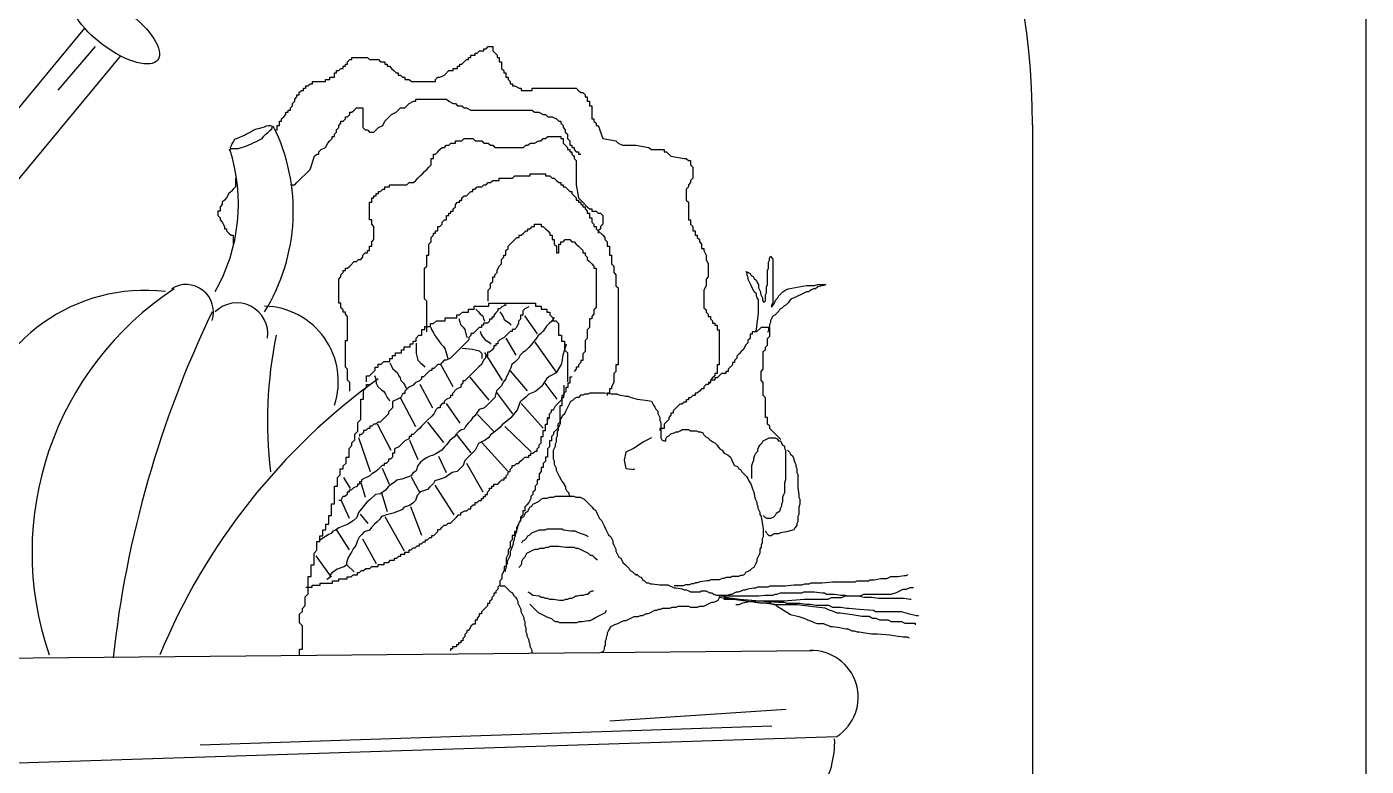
# Model space of a CAD drawing. Header units: millimetres. Extents: x 740 to 5908, y 1492 to 3373.
# Drawn here: x 5892.21 to 5907.8, y 2012.96 to 2021.58 of the extents above; entities that cross this region are included whole.
import ezdxf

# ---------------------------------------------------------------- set-up
doc = ezdxf.new("R2010")
doc.units = ezdxf.units.MM
doc.layers.add('ZMARCO', color=7, linetype='Continuous')

msp = doc.modelspace()

# ---------------------------------------------------------------- linework, layer by layer
for p, q in [((5892.882, 2021.561), (5886.778, 2014.186)), ((5893.3, 2021.237), (5887.179, 2013.843)), ((5892.576, 2020.836), (5893.01, 2021.346)), ((5903.919, 2020.434), (5903.919, 2001.999)), ((5898.004, 2018.207), (5898.153, 2017.999)), ((5897.786, 2017.949), (5897.905, 2017.751)), ((5898.123, 2017.9), (5898.371, 2017.553)), ((5897.022, 2017.652), (5897.171, 2017.385)), ((5897.538, 2017.781), (5897.746, 2017.454)), ((5897.369, 2017.494), (5897.587, 2017.226)), ((5897.835, 2017.573), (5898.034, 2017.335)), ((5896.784, 2017.414), (5896.933, 2017.137)), ((5898.242, 2017.424), (5898.381, 2017.236)), ((5896.556, 2017.256), (5896.734, 2016.919)), ((5897.091, 2017.186), (5897.25, 2016.959)), ((5897.677, 2017.315), (5897.865, 2017.068)), ((5897.964, 2017.186), (5898.222, 2016.899)), ((5897.458, 2017.058), (5897.647, 2016.859)), ((5898.272, 2017.028), (5898.272, 2016.988)), ((5896.288, 2016.949), (5896.447, 2016.642)), ((5896.873, 2016.968), (5897.062, 2016.731)), ((5897.776, 2016.919), (5898.083, 2016.622)), ((5896.07, 2016.79), (5896.209, 2016.394)), ((5896.665, 2016.76), (5896.764, 2016.533)), ((5897.21, 2016.83), (5897.379, 2016.612)), ((5897.508, 2016.731), (5897.805, 2016.404)), ((5897.002, 2016.572), (5897.091, 2016.384)), ((5896.347, 2016.433), (5896.427, 2016.245)), ((5897.329, 2016.493), (5897.518, 2016.156)), ((5895.98, 2016.196), (5895.901, 2016.324)), ((5896.1, 2016.265), (5896.149, 2016.097)), ((5896.685, 2016.334), (5896.784, 2016.146)), ((5896.338, 2016.146), (5896.407, 2015.928)), ((5896.962, 2016.235), (5897.181, 2015.889)), ((5895.871, 2016.057), (5895.961, 2015.849)), ((5896.675, 2015.988), (5896.804, 2015.651)), ((5896.09, 2015.898), (5896.179, 2015.79)), ((5896.377, 2015.869), (5896.605, 2015.472)), ((5895.812, 2015.72), (5895.961, 2015.482)), ((5896.119, 2015.611), (5896.278, 2015.324)), ((5895.574, 2015.413), (5895.752, 2015.165)), ((5895.941, 2015.304), (5896.02, 2015.225)), ((5891.383, 2014.213), (5901.353, 2014.308)), ((5898.999, 2013.488), (5901.052, 2013.626)), ((5894.226, 2013.211), (5900.885, 2013.432)), ((5891.216, 2012.971), (5901.64, 2013.305))]:
    msp.add_line(p, q)
for points in [[(5895.099, 2020.375), (5895.125, 2020.375), (5895.125, 2020.426), (5895.15, 2020.426), (5895.15, 2020.477), (5895.176, 2020.477), (5895.176, 2020.503), (5895.201, 2020.528), (5895.227, 2020.554), (5895.227, 2020.58), (5895.253, 2020.58), (5895.253, 2020.605), (5895.278, 2020.605), (5895.278, 2020.631), (5895.304, 2020.656), (5895.304, 2020.682), (5895.33, 2020.708), (5895.33, 2020.733), (5895.355, 2020.759), (5895.355, 2020.784), (5895.381, 2020.784), (5895.381, 2020.81), (5895.406, 2020.835), (5895.432, 2020.835), (5895.432, 2020.861), (5895.458, 2020.861), (5895.458, 2020.887), (5895.483, 2020.887), (5895.509, 2020.912), (5895.534, 2020.912), (5895.534, 2020.938), (5895.688, 2020.938), (5895.688, 2020.963), (5895.739, 2020.963), (5895.739, 2020.989), (5895.79, 2020.989), (5895.79, 2021.04), (5895.816, 2021.04), (5895.816, 2021.066), (5895.842, 2021.066), (5895.867, 2021.091), (5895.893, 2021.091), (5895.893, 2021.117), (5895.919, 2021.117), (5895.919, 2021.142), (5895.944, 2021.142), (5895.944, 2021.168), (5895.97, 2021.194), (5895.995, 2021.194), (5895.995, 2021.219), (5896.175, 2021.219), (5896.2, 2021.194), (5896.303, 2021.194), (5896.328, 2021.168), (5896.379, 2021.168), (5896.379, 2021.142), (5896.405, 2021.142), (5896.405, 2021.117), (5896.431, 2021.117), (5896.456, 2021.091), (5896.482, 2021.066), (5896.508, 2021.04), (5896.533, 2021.04), (5896.533, 2021.014), (5896.559, 2021.014), (5896.584, 2020.989), (5896.61, 2020.989), (5896.61, 2020.963), (5896.661, 2020.963), (5896.687, 2020.938), (5896.968, 2020.938), (5896.968, 2020.963), (5896.994, 2020.989), (5897.02, 2020.989), (5897.071, 2021.014), (5897.122, 2021.066), (5897.173, 2021.066), (5897.173, 2021.091), (5897.225, 2021.091), (5897.225, 2021.117), (5897.25, 2021.117), (5897.25, 2021.142), (5897.276, 2021.142), (5897.301, 2021.168), (5897.327, 2021.194), (5897.353, 2021.194), (5897.353, 2021.219), (5897.378, 2021.219), (5897.378, 2021.245), (5897.429, 2021.245), (5897.429, 2021.27), (5897.455, 2021.27), (5897.481, 2021.296), (5897.532, 2021.296), (5897.532, 2021.321), (5897.557, 2021.321), (5897.583, 2021.347), (5897.634, 2021.347), (5897.634, 2021.296), (5897.685, 2021.245), (5897.685, 2021.219), (5897.711, 2021.219), (5897.711, 2021.168), (5897.737, 2021.168), (5897.737, 2021.091), (5897.762, 2021.066), (5897.762, 2021.04), (5897.788, 2021.04), (5897.788, 2020.989), (5897.814, 2020.989), (5897.814, 2020.963), (5897.839, 2020.938), (5897.839, 2020.912), (5897.865, 2020.912), (5897.865, 2020.887), (5897.89, 2020.887), (5897.942, 2020.861), (5897.967, 2020.861), (5897.967, 2020.835), (5898.095, 2020.835), (5898.095, 2020.861), (5898.607, 2020.861), (5898.633, 2020.835), (5898.659, 2020.81), (5898.684, 2020.81), (5898.71, 2020.784), (5898.71, 2020.759), (5898.735, 2020.759), (5898.735, 2020.708), (5898.761, 2020.708), (5898.761, 2020.656), (5898.787, 2020.656), (5898.787, 2020.503), (5898.812, 2020.503), (5898.812, 2020.477), (5898.838, 2020.452), (5898.838, 2020.426), (5898.863, 2020.426), (5898.915, 2020.273), (5899.068, 2020.247), (5899.094, 2020.222), (5899.145, 2020.196), (5899.299, 2020.196), (5899.452, 2020.17), (5899.478, 2020.145), (5899.632, 2020.145), (5899.632, 2020.119), (5899.657, 2020.119), (5899.683, 2020.094), (5899.709, 2020.068), (5899.862, 2020.042), (5899.888, 2020.042), (5899.913, 2020.017), (5899.939, 2020.017), (5899.939, 2019.966), (5899.965, 2019.94), (5899.965, 2019.812), (5899.939, 2019.787), (5899.939, 2019.761), (5899.913, 2019.736), (5899.913, 2019.71), (5899.888, 2019.684), (5899.888, 2019.556), (5899.913, 2019.531), (5899.913, 2019.326), (5899.939, 2019.326), (5899.939, 2019.275), (5899.965, 2019.25), (5899.965, 2019.198), (5899.99, 2019.198), (5899.99, 2019.147), (5900.016, 2019.147), (5900.016, 2019.122), (5900.041, 2019.096), (5900.041, 2019.07), (5900.067, 2019.045), (5900.067, 2018.994), (5900.093, 2018.994), (5900.093, 2018.968), (5900.118, 2018.917), (5900.118, 2018.866), (5900.144, 2018.815), (5900.144, 2018.661), (5900.118, 2018.636), (5900.118, 2018.559), (5900.093, 2018.508), (5900.093, 2018.303), (5900.118, 2018.278), (5900.118, 2018.252), (5900.144, 2018.226), (5900.144, 2018.201), (5900.17, 2018.201), (5900.17, 2018.175), (5900.195, 2018.15), (5900.195, 2018.124), (5900.221, 2018.124), (5900.221, 2018.098), (5900.246, 2018.098), (5900.246, 2018.047), (5900.272, 2018.047), (5900.272, 2017.638), (5900.246, 2017.638), (5900.246, 2017.536), (5900.221, 2017.536), (5900.221, 2017.51), (5900.195, 2017.485), (5900.17, 2017.459), (5900.17, 2017.433), (5900.144, 2017.408), (5900.118, 2017.408), (5900.093, 2017.382), (5900.093, 2017.357), (5900.067, 2017.357), (5900.041, 2017.331), (5900.016, 2017.306), (5899.99, 2017.306), (5899.99, 2017.28), (5899.965, 2017.28), (5899.939, 2017.254), (5899.913, 2017.254), (5899.913, 2017.229), (5899.888, 2017.229), (5899.888, 2017.203), (5899.862, 2017.203), (5899.837, 2017.178), (5899.811, 2017.178), (5899.785, 2017.152), (5899.76, 2017.126), (5899.734, 2017.101), (5899.734, 2017.075), (5899.709, 2017.075), (5899.709, 2017.05), (5899.683, 2017.024), (5899.683, 2016.999), (5899.657, 2016.973), (5899.632, 2016.947), (5899.632, 2016.896), (5899.581, 2016.896), (5899.581, 2016.871)], [(5895.278, 2019.736), (5895.33, 2019.736), (5895.355, 2019.761), (5895.509, 2019.915), (5895.56, 2020.068), (5895.586, 2020.094), (5895.611, 2020.094), (5895.611, 2020.119), (5895.637, 2020.145), (5895.688, 2020.17), (5895.714, 2020.222), (5895.739, 2020.247), (5895.765, 2020.273), (5895.765, 2020.298), (5895.79, 2020.298), (5895.79, 2020.324), (5895.816, 2020.349), (5895.816, 2020.375), (5895.842, 2020.401), (5895.842, 2020.426), (5895.867, 2020.452), (5895.867, 2020.477), (5895.893, 2020.477), (5895.919, 2020.503), (5895.919, 2020.528), (5895.944, 2020.528), (5895.97, 2020.554), (5895.97, 2020.58), (5895.995, 2020.58), (5896.021, 2020.605), (5896.047, 2020.631), (5896.123, 2020.631), (5896.123, 2020.401), (5896.149, 2020.375), (5896.175, 2020.375), (5896.2, 2020.349), (5896.251, 2020.349), (5896.277, 2020.375), (5896.303, 2020.401), (5896.354, 2020.426), (5896.379, 2020.477), (5896.405, 2020.503), (5896.456, 2020.554), (5896.508, 2020.58), (5896.533, 2020.605), (5896.559, 2020.631), (5896.61, 2020.631), (5896.661, 2020.682), (5896.712, 2020.708), (5896.738, 2020.708), (5896.738, 2020.733), (5897.097, 2020.733), (5897.122, 2020.708), (5897.173, 2020.682), (5897.199, 2020.682), (5897.225, 2020.656), (5897.276, 2020.656), (5897.301, 2020.631), (5897.327, 2020.631), (5897.378, 2020.605), (5898.095, 2020.605), (5898.121, 2020.58), (5898.172, 2020.58), (5898.223, 2020.554), (5898.249, 2020.554), (5898.274, 2020.528), (5898.326, 2020.528), (5898.377, 2020.503), (5898.403, 2020.477), (5898.428, 2020.477), (5898.428, 2020.452), (5898.454, 2020.426), (5898.454, 2020.401), (5898.479, 2020.375), (5898.479, 2020.349), (5898.505, 2020.324), (5898.505, 2020.273), (5898.531, 2020.247), (5898.531, 2020.196), (5898.556, 2020.196), (5898.556, 2020.17), (5898.582, 2020.17), (5898.582, 2020.145), (5898.607, 2020.119), (5898.633, 2020.119), (5898.633, 2020.094), (5898.659, 2020.094)], [(5894.567, 2020.144), (5894.597, 2020.159), (5894.675, 2020.159), (5894.699, 2020.164), (5894.748, 2020.183), (5894.778, 2020.193), (5894.802, 2020.203), (5894.826, 2020.213), (5894.851, 2020.227), (5894.875, 2020.237), (5894.905, 2020.252), (5894.949, 2020.276), (5894.968, 2020.301), (5894.993, 2020.325), (5895.017, 2020.345), (5895.037, 2020.369), (5895.061, 2020.388), (5895.071, 2020.413), (5895.046, 2020.423), (5895.022, 2020.423), (5894.997, 2020.418), (5894.973, 2020.408), (5894.944, 2020.398), (5894.919, 2020.393), (5894.87, 2020.379), (5894.846, 2020.369), (5894.822, 2020.354), (5894.792, 2020.335), (5894.768, 2020.325), (5894.743, 2020.31), (5894.719, 2020.301), (5894.685, 2020.286), (5894.655, 2020.276), (5894.626, 2020.262), (5894.611, 2020.237), (5894.597, 2020.213), (5894.587, 2020.188), (5894.577, 2020.164), (5894.582, 2020.149)], [(5895.97, 2017.331), (5895.97, 2017.433), (5895.944, 2017.459), (5895.944, 2017.587), (5895.919, 2017.612), (5895.919, 2017.919), (5895.944, 2017.919), (5895.944, 2018.201), (5895.919, 2018.226), (5895.919, 2018.252), (5895.893, 2018.252), (5895.893, 2018.278), (5895.867, 2018.303), (5895.867, 2018.354), (5895.842, 2018.354), (5895.842, 2018.636), (5895.867, 2018.661), (5895.867, 2018.687), (5895.893, 2018.712), (5895.893, 2018.738), (5895.919, 2018.738), (5895.919, 2018.764), (5895.944, 2018.764), (5895.97, 2018.789), (5896.021, 2018.84), (5896.047, 2018.84), (5896.072, 2018.866), (5896.098, 2018.866), (5896.123, 2018.891), (5896.123, 2018.917), (5896.149, 2018.943), (5896.175, 2018.943), (5896.175, 2018.968), (5896.2, 2018.968), (5896.2, 2019.019), (5896.226, 2019.019), (5896.226, 2019.07), (5896.251, 2019.096), (5896.251, 2019.25), (5896.226, 2019.275), (5896.226, 2019.326), (5896.2, 2019.326), (5896.2, 2019.531), (5896.226, 2019.531), (5896.226, 2019.582), (5896.251, 2019.582), (5896.251, 2019.608), (5896.277, 2019.608), (5896.277, 2019.633), (5896.303, 2019.633), (5896.303, 2019.659), (5896.328, 2019.659), (5896.354, 2019.684), (5896.379, 2019.684), (5896.379, 2019.71), (5896.431, 2019.71), (5896.431, 2019.736), (5896.636, 2019.736), (5896.661, 2019.761), (5896.712, 2019.761), (5896.738, 2019.787), (5896.764, 2019.812), (5896.789, 2019.838), (5896.815, 2019.863), (5896.84, 2019.889), (5896.866, 2019.915), (5896.892, 2019.94), (5896.917, 2019.966), (5896.917, 2020.042), (5896.943, 2020.042), (5896.943, 2020.094), (5896.968, 2020.094), (5896.994, 2020.119), (5897.02, 2020.145), (5897.045, 2020.17), (5897.071, 2020.17), (5897.097, 2020.196), (5897.122, 2020.196), (5897.148, 2020.222), (5897.199, 2020.222), (5897.199, 2020.247), (5897.276, 2020.247), (5897.301, 2020.273), (5897.404, 2020.273), (5897.429, 2020.247), (5897.506, 2020.247), (5897.532, 2020.222), (5897.583, 2020.222), (5897.609, 2020.196), (5897.634, 2020.196), (5897.66, 2020.17), (5897.993, 2020.17), (5898.018, 2020.196), (5898.044, 2020.196), (5898.07, 2020.222), (5898.121, 2020.222), (5898.172, 2020.247), (5898.198, 2020.247), (5898.223, 2020.273), (5898.249, 2020.273), (5898.274, 2020.298), (5898.428, 2020.298), (5898.428, 2020.273), (5898.454, 2020.273), (5898.454, 2020.222), (5898.479, 2020.196), (5898.505, 2020.17), (5898.505, 2020.145), (5898.531, 2020.145), (5898.531, 2020.119), (5898.556, 2020.119), (5898.556, 2020.094), (5898.582, 2020.068), (5898.582, 2020.042), (5898.607, 2020.017), (5898.607, 2019.736), (5898.633, 2019.582), (5898.684, 2019.531), (5898.735, 2019.48), (5898.761, 2019.454), (5898.787, 2019.454), (5898.787, 2019.429), (5898.838, 2019.429), (5898.863, 2019.403), (5898.889, 2019.403), (5898.915, 2019.377), (5898.915, 2019.275), (5898.889, 2019.25), (5898.889, 2019.224), (5898.863, 2019.198), (5898.863, 2019.173)], [(5896.866, 2018.022), (5896.866, 2018.38), (5896.84, 2018.405), (5896.84, 2018.764), (5896.866, 2018.789), (5896.866, 2018.917), (5896.892, 2018.917), (5896.892, 2019.045), (5896.917, 2019.07), (5896.917, 2019.122), (5896.943, 2019.147), (5896.943, 2019.173), (5896.968, 2019.173), (5896.968, 2019.198), (5896.994, 2019.198), (5896.994, 2019.25), (5897.02, 2019.25), (5897.045, 2019.275), (5897.045, 2019.301), (5897.071, 2019.326), (5897.097, 2019.326), (5897.097, 2019.377), (5897.122, 2019.377), (5897.122, 2019.403), (5897.148, 2019.403), (5897.148, 2019.429), (5897.173, 2019.429), (5897.173, 2019.454), (5897.199, 2019.48), (5897.199, 2019.505), (5897.225, 2019.531), (5897.25, 2019.531), (5897.25, 2019.556), (5897.276, 2019.556), (5897.276, 2019.582), (5897.301, 2019.608), (5897.327, 2019.608), (5897.378, 2019.659), (5897.404, 2019.659), (5897.404, 2019.684), (5897.429, 2019.684), (5897.455, 2019.71), (5897.506, 2019.71), (5897.532, 2019.736), (5897.557, 2019.736), (5897.583, 2019.761), (5897.609, 2019.761), (5897.634, 2019.787), (5897.711, 2019.787), (5897.711, 2019.812), (5897.865, 2019.812), (5897.89, 2019.838), (5898.07, 2019.838), (5898.07, 2019.863), (5898.249, 2019.863), (5898.249, 2019.838), (5898.3, 2019.838), (5898.326, 2019.812), (5898.351, 2019.812), (5898.377, 2019.787), (5898.403, 2019.761), (5898.428, 2019.761), (5898.428, 2019.736), (5898.454, 2019.736), (5898.454, 2019.71), (5898.479, 2019.71), (5898.505, 2019.684), (5898.531, 2019.659), (5898.556, 2019.659), (5898.556, 2019.633), (5898.582, 2019.608), (5898.607, 2019.582), (5898.607, 2019.556), (5898.633, 2019.556), (5898.633, 2019.531), (5898.659, 2019.531), (5898.659, 2019.505), (5898.684, 2019.505), (5898.684, 2019.48), (5898.71, 2019.48), (5898.71, 2019.454), (5898.735, 2019.429), (5898.735, 2019.403), (5898.761, 2019.403), (5898.761, 2019.352), (5898.787, 2019.352), (5898.787, 2019.301), (5898.812, 2019.275), (5898.812, 2019.25), (5898.838, 2019.25), (5898.838, 2019.224), (5898.863, 2019.198), (5898.915, 2019.147), (5898.94, 2019.122), (5898.94, 2019.096), (5898.966, 2019.07), (5898.966, 2019.019), (5898.992, 2019.019), (5898.992, 2018.917), (5899.017, 2018.917), (5899.017, 2018.815), (5899.043, 2018.789), (5899.043, 2018.712), (5899.068, 2018.687), (5899.068, 2018.559), (5899.094, 2018.533), (5899.094, 2017.638), (5899.068, 2017.638), (5899.068, 2017.561), (5899.043, 2017.536), (5899.043, 2017.433), (5899.017, 2017.382), (5899.017, 2017.357), (5898.992, 2017.357), (5898.992, 2017.306), (5898.966, 2017.306), (5898.966, 2017.28)], [(5894.638, 2019.812), (5894.638, 2019.71), (5894.612, 2019.684), (5894.587, 2019.659), (5894.561, 2019.633), (5894.536, 2019.582), (5894.51, 2019.556), (5894.484, 2019.531), (5894.484, 2019.505), (5894.459, 2019.48), (5894.459, 2019.429), (5894.433, 2019.429), (5894.433, 2019.377), (5894.459, 2019.352), (5894.459, 2019.326), (5894.484, 2019.301), (5894.51, 2019.25), (5894.51, 2019.224), (5894.536, 2019.224), (5894.536, 2019.198), (5894.561, 2019.173), (5894.587, 2019.147), (5894.612, 2019.147), (5894.612, 2019.045)], [(5897.583, 2018.38), (5897.583, 2018.508), (5897.609, 2018.533), (5897.609, 2018.584), (5897.634, 2018.61), (5897.634, 2018.661), (5897.66, 2018.661), (5897.66, 2018.687), (5897.685, 2018.712), (5897.685, 2018.738), (5897.711, 2018.789), (5897.737, 2018.815), (5897.737, 2018.866), (5897.762, 2018.891), (5897.762, 2018.917), (5897.788, 2018.917), (5897.788, 2018.968), (5897.814, 2018.994), (5897.814, 2019.019), (5897.839, 2019.045), (5897.865, 2019.07), (5897.89, 2019.096), (5897.916, 2019.122), (5897.942, 2019.122), (5897.942, 2019.147), (5897.967, 2019.147), (5897.993, 2019.173), (5898.018, 2019.198), (5898.044, 2019.198), (5898.044, 2019.224), (5898.07, 2019.224), (5898.095, 2019.25), (5898.121, 2019.25), (5898.121, 2019.275), (5898.198, 2019.275), (5898.198, 2019.25), (5898.223, 2019.25), (5898.249, 2019.224), (5898.274, 2019.198), (5898.3, 2019.173), (5898.3, 2019.147), (5898.326, 2019.147), (5898.326, 2019.096), (5898.351, 2019.096), (5898.351, 2019.045), (5898.377, 2019.019), (5898.377, 2018.943), (5898.403, 2018.943), (5898.403, 2019.045), (5898.428, 2019.045), (5898.428, 2019.07), (5898.454, 2019.07), (5898.479, 2019.096), (5898.531, 2019.096), (5898.556, 2019.07), (5898.582, 2019.07), (5898.607, 2019.045), (5898.633, 2019.019), (5898.659, 2018.994), (5898.684, 2018.968), (5898.684, 2018.943), (5898.71, 2018.943), (5898.71, 2018.917), (5898.735, 2018.891), (5898.735, 2018.866), (5898.761, 2018.84), (5898.787, 2018.815), (5898.812, 2018.789), (5898.812, 2018.764), (5898.838, 2018.764), (5898.838, 2018.303), (5898.812, 2018.278), (5898.812, 2018.226), (5898.787, 2018.201), (5898.787, 2018.175), (5898.761, 2018.175), (5898.761, 2018.073), (5898.735, 2018.047), (5898.735, 2017.945), (5898.71, 2017.919), (5898.71, 2017.792), (5898.684, 2017.766), (5898.684, 2017.689), (5898.659, 2017.689), (5898.659, 2017.664), (5898.633, 2017.638), (5898.633, 2017.612), (5898.607, 2017.612), (5898.607, 2017.587), (5898.582, 2017.561)], [(5900.692, 2018.024), (5900.704, 2018.048), (5900.715, 2018.12), (5900.727, 2018.239), (5900.727, 2018.393), (5900.715, 2018.417), (5900.704, 2018.441), (5900.704, 2018.465), (5900.68, 2018.488), (5900.668, 2018.512), (5900.644, 2018.56), (5900.632, 2018.584), (5900.62, 2018.607), (5900.608, 2018.631), (5900.608, 2018.655), (5900.596, 2018.679), (5900.596, 2018.703), (5900.584, 2018.726), (5900.608, 2018.714), (5900.632, 2018.703), (5900.644, 2018.679), (5900.668, 2018.667), (5900.68, 2018.643), (5900.704, 2018.619), (5900.715, 2018.595), (5900.727, 2018.572), (5900.727, 2018.536), (5900.751, 2018.488), (5900.751, 2018.465), (5900.763, 2018.441), (5900.775, 2018.417), (5900.775, 2018.393), (5900.787, 2018.369), (5900.811, 2018.381), (5900.811, 2018.453), (5900.823, 2018.476), (5900.823, 2018.548), (5900.835, 2018.572), (5900.835, 2018.738), (5900.847, 2018.762), (5900.847, 2018.833), (5900.858, 2018.857), (5900.858, 2018.881), (5900.87, 2018.905), (5900.894, 2018.869), (5900.894, 2018.358), (5900.882, 2018.334), (5900.882, 2018.31), (5900.906, 2018.346), (5900.918, 2018.369), (5900.93, 2018.393), (5900.954, 2018.417), (5900.966, 2018.441), (5900.989, 2018.465), (5901.013, 2018.488), (5901.049, 2018.512), (5901.073, 2018.524), (5901.287, 2018.56), (5901.382, 2018.56), (5901.418, 2018.572), (5901.514, 2018.572), (5901.49, 2018.56), (5901.418, 2018.548), (5901.394, 2018.524), (5901.371, 2018.524), (5901.347, 2018.512), (5901.311, 2018.488), (5901.287, 2018.488), (5901.24, 2018.465), (5901.216, 2018.453), (5901.192, 2018.441), (5901.168, 2018.429), (5901.144, 2018.417), (5901.109, 2018.405), (5901.085, 2018.381), (5901.073, 2018.358), (5901.049, 2018.334), (5901.025, 2018.322), (5901.001, 2018.298), (5900.978, 2018.286), (5900.966, 2018.262), (5900.918, 2018.215), (5900.894, 2018.203), (5900.882, 2018.179), (5900.87, 2018.155), (5900.87, 2018.131), (5900.858, 2018.108), (5900.858, 2018.084), (5900.847, 2018.06), (5900.847, 2018.036), (5900.835, 2018.013)], [(5898.055, 2018.314), (5898.007, 2018.29), (5897.983, 2018.266), (5897.983, 2018.218), (5897.959, 2018.218), (5897.959, 2018.17), (5897.935, 2018.146), (5897.935, 2018.122), (5897.91, 2018.074), (5897.886, 2018.05), (5897.862, 2018.05), (5897.862, 2018.026), (5897.838, 2018.026), (5897.814, 2018.002), (5897.766, 2017.954), (5897.718, 2017.93), (5897.694, 2017.906), (5897.694, 2017.882), (5897.67, 2017.882), (5897.67, 2017.858), (5897.646, 2017.858), (5897.646, 2017.834), (5897.622, 2017.81), (5897.598, 2017.786), (5897.574, 2017.786), (5897.574, 2017.738), (5897.55, 2017.738), (5897.55, 2017.714), (5897.526, 2017.69), (5897.502, 2017.642), (5897.478, 2017.618), (5897.429, 2017.57), (5897.381, 2017.522), (5897.357, 2017.498), (5897.333, 2017.474), (5897.309, 2017.45), (5897.285, 2017.45), (5897.285, 2017.426), (5897.261, 2017.402), (5897.261, 2017.377), (5897.213, 2017.353), (5897.165, 2017.305), (5897.165, 2017.281), (5897.141, 2017.281), (5897.141, 2017.257), (5897.093, 2017.233), (5897.069, 2017.209), (5897.069, 2017.185), (5897.045, 2017.185), (5897.021, 2017.161), (5897.021, 2017.137), (5896.997, 2017.137), (5896.973, 2017.113), (5896.948, 2017.065), (5896.924, 2017.041), (5896.876, 2016.993), (5896.852, 2016.969), (5896.804, 2016.921), (5896.78, 2016.897), (5896.756, 2016.873), (5896.708, 2016.825), (5896.684, 2016.825), (5896.684, 2016.801), (5896.66, 2016.801), (5896.66, 2016.777), (5896.612, 2016.753), (5896.588, 2016.729), (5896.54, 2016.681), (5896.492, 2016.657), (5896.492, 2016.609), (5896.468, 2016.609), (5896.468, 2016.561), (5896.443, 2016.537), (5896.419, 2016.537), (5896.419, 2016.513), (5896.395, 2016.489), (5896.371, 2016.489), (5896.371, 2016.465), (5896.347, 2016.465), (5896.323, 2016.441), (5896.299, 2016.417), (5896.275, 2016.393), (5896.227, 2016.369), (5896.203, 2016.345), (5896.107, 2016.297), (5896.107, 2016.273), (5896.083, 2016.273), (5896.083, 2016.248), (5896.059, 2016.248), (5896.059, 2016.224), (5896.011, 2016.2), (5895.987, 2016.176), (5895.962, 2016.176), (5895.962, 2016.152), (5895.938, 2016.152), (5895.938, 2016.128), (5895.914, 2016.104), (5895.89, 2016.104), (5895.866, 2016.056), (5895.842, 2016.056)], [(5897.766, 2018.338), (5897.79, 2018.338), (5897.742, 2018.314), (5897.718, 2018.29), (5897.694, 2018.29), (5897.694, 2018.266), (5897.67, 2018.242), (5897.646, 2018.218), (5897.646, 2018.194), (5897.622, 2018.194), (5897.622, 2018.17), (5897.598, 2018.17), (5897.598, 2018.146), (5897.574, 2018.122), (5897.526, 2018.122), (5897.526, 2018.098), (5897.502, 2018.098), (5897.502, 2018.074), (5897.478, 2018.074), (5897.454, 2018.05), (5897.429, 2018.026), (5897.405, 2018.002), (5897.381, 2018.002), (5897.381, 2017.978), (5897.357, 2017.954), (5897.357, 2017.93), (5897.333, 2017.906), (5897.309, 2017.882), (5897.285, 2017.858), (5897.237, 2017.81), (5897.213, 2017.786), (5897.165, 2017.738), (5897.141, 2017.714), (5897.093, 2017.69), (5897.069, 2017.69), (5897.045, 2017.666), (5897.021, 2017.642), (5896.997, 2017.642), (5896.973, 2017.618), (5896.948, 2017.594), (5896.924, 2017.594), (5896.924, 2017.57), (5896.9, 2017.57), (5896.876, 2017.546), (5896.852, 2017.522), (5896.828, 2017.498), (5896.804, 2017.498), (5896.804, 2017.474), (5896.78, 2017.45), (5896.732, 2017.426), (5896.708, 2017.402), (5896.66, 2017.377), (5896.636, 2017.353), (5896.612, 2017.329), (5896.612, 2017.305), (5896.588, 2017.305), (5896.564, 2017.257), (5896.516, 2017.233), (5896.468, 2017.209), (5896.468, 2017.137), (5896.443, 2017.113), (5896.419, 2017.089), (5896.419, 2017.065), (5896.395, 2017.041), (5896.371, 2017.017), (5896.323, 2016.969), (5896.299, 2016.969), (5896.275, 2016.945), (5896.251, 2016.945), (5896.227, 2016.921), (5896.203, 2016.921), (5896.203, 2016.897), (5896.179, 2016.897), (5896.155, 2016.873), (5896.131, 2016.873), (5896.131, 2016.849), (5896.107, 2016.825), (5896.083, 2016.825), (5896.083, 2016.801)], [(5896.164, 2017.441), (5896.164, 2017.508), (5896.198, 2017.508), (5896.232, 2017.542), (5896.266, 2017.576), (5896.266, 2017.61), (5896.3, 2017.61), (5896.3, 2017.644), (5896.334, 2017.644), (5896.368, 2017.678), (5896.436, 2017.678), (5896.436, 2017.712), (5896.469, 2017.712), (5896.469, 2017.745), (5896.503, 2017.745), (5896.503, 2017.779), (5896.571, 2017.779), (5896.571, 2017.813), (5896.605, 2017.813), (5896.605, 2017.847), (5896.673, 2017.847), (5896.673, 2017.881), (5896.707, 2017.881), (5896.707, 2017.915), (5896.741, 2017.915), (5896.741, 2017.949), (5896.775, 2017.982), (5896.809, 2017.982), (5896.809, 2018.05), (5896.842, 2018.05), (5896.842, 2018.084), (5896.91, 2018.084), (5896.91, 2018.118), (5896.944, 2018.118), (5896.978, 2018.152), (5897.08, 2018.152), (5897.08, 2018.186), (5897.215, 2018.186), (5897.215, 2018.22), (5897.249, 2018.22), (5897.283, 2018.253), (5897.351, 2018.253), (5897.351, 2018.287), (5897.419, 2018.287), (5897.419, 2018.321), (5897.588, 2018.321), (5897.588, 2018.355), (5898.131, 2018.355), (5898.131, 2018.321), (5898.199, 2018.321), (5898.199, 2018.287), (5898.266, 2018.287), (5898.266, 2018.253), (5898.3, 2018.253), (5898.3, 2018.22), (5898.334, 2018.186), (5898.334, 2018.152), (5898.368, 2018.152), (5898.402, 2018.118), (5898.402, 2017.982), (5898.436, 2017.982), (5898.436, 2017.915), (5898.47, 2017.915), (5898.47, 2017.813), (5898.504, 2017.779), (5898.504, 2017.441)], [(5897.438, 2018.286), (5897.468, 2018.256), (5897.488, 2018.227), (5897.518, 2018.207), (5897.528, 2018.177), (5897.538, 2018.147)], [(5898.351, 2018.187), (5898.321, 2018.147), (5898.291, 2018.118), (5898.262, 2018.088), (5898.222, 2018.028), (5898.192, 2017.999), (5898.163, 2017.979), (5898.143, 2017.949), (5898.113, 2017.91), (5898.083, 2017.87), (5898.053, 2017.84), (5898.014, 2017.801), (5897.984, 2017.781), (5897.954, 2017.751), (5897.934, 2017.711), (5897.895, 2017.672), (5897.855, 2017.642), (5897.845, 2017.602), (5897.825, 2017.563), (5897.815, 2017.533), (5897.796, 2017.503), (5897.786, 2017.474), (5897.756, 2017.434), (5897.736, 2017.394), (5897.677, 2017.335), (5897.657, 2017.256), (5897.597, 2017.196), (5897.538, 2017.137), (5897.478, 2017.117), (5897.448, 2017.077), (5897.429, 2017.048), (5897.399, 2017.018), (5897.379, 2016.988), (5897.349, 2016.959), (5897.319, 2016.919), (5897.3, 2016.889), (5897.27, 2016.879), (5897.24, 2016.859), (5897.21, 2016.83), (5897.191, 2016.8), (5897.161, 2016.78), (5897.131, 2016.75), (5897.101, 2016.711), (5897.072, 2016.681), (5897.042, 2016.642), (5896.972, 2016.602), (5896.933, 2016.582), (5896.903, 2016.572), (5896.863, 2016.552), (5896.833, 2016.533), (5896.794, 2016.503), (5896.764, 2016.463), (5896.744, 2016.404), (5896.705, 2016.374), (5896.685, 2016.344), (5896.655, 2016.334), (5896.576, 2016.305), (5896.516, 2016.295), (5896.486, 2016.265), (5896.457, 2016.245), (5896.417, 2016.216), (5896.387, 2016.176), (5896.357, 2016.156), (5896.328, 2016.136), (5896.268, 2016.126), (5896.209, 2016.067), (5896.169, 2016.037), (5896.139, 2015.998), (5896.07, 2015.918), (5896.05, 2015.859), (5896.01, 2015.819), (5895.98, 2015.799), (5895.951, 2015.78), (5895.921, 2015.77), (5895.842, 2015.74), (5895.802, 2015.71), (5895.772, 2015.7), (5895.752, 2015.671), (5895.723, 2015.661), (5895.693, 2015.641), (5895.663, 2015.621), (5895.633, 2015.601), (5895.614, 2015.581)], [(5897.24, 2018.177), (5897.25, 2018.137), (5897.26, 2018.108), (5897.29, 2018.078), (5897.31, 2018.048), (5897.329, 2017.969), (5897.339, 2017.959)], [(5897.716, 2018.256), (5897.736, 2018.227), (5897.756, 2018.197), (5897.766, 2018.167), (5897.796, 2018.147), (5897.825, 2018.128), (5897.845, 2018.098)], [(5896.913, 2018.078), (5896.923, 2018.048), (5896.943, 2018.009), (5896.962, 2017.979), (5896.982, 2017.949), (5897.012, 2017.91), (5897.032, 2017.88), (5897.062, 2017.85), (5897.081, 2017.82), (5897.111, 2017.711), (5897.121, 2017.702)], [(5897.488, 2018.028), (5897.498, 2017.989), (5897.518, 2017.959), (5897.548, 2017.929), (5897.577, 2017.91), (5897.607, 2017.89), (5897.607, 2017.88)], [(5900.989, 2016.768), (5900.963, 2016.794), (5900.912, 2016.845), (5900.861, 2016.896), (5900.861, 2016.922), (5900.835, 2016.947), (5900.835, 2017.024), (5900.81, 2017.024), (5900.81, 2017.254), (5900.784, 2017.28), (5900.784, 2017.433), (5900.759, 2017.459), (5900.759, 2017.561), (5900.784, 2017.587), (5900.784, 2017.792), (5900.81, 2017.817), (5900.81, 2017.843), (5900.835, 2017.868), (5900.835, 2017.945), (5900.861, 2017.971), (5900.861, 2018.073), (5900.759, 2018.073), (5900.707, 2018.022), (5900.656, 2018.022), (5900.656, 2017.996), (5900.63, 2017.996), (5900.63, 2017.945), (5900.605, 2017.919), (5900.605, 2017.894), (5900.579, 2017.868), (5900.554, 2017.817), (5900.528, 2017.792), (5900.502, 2017.766), (5900.477, 2017.74), (5900.477, 2017.715), (5900.451, 2017.689), (5900.451, 2017.664), (5900.426, 2017.664), (5900.426, 2017.638), (5900.4, 2017.612), (5900.374, 2017.587), (5900.374, 2017.561), (5900.349, 2017.561), (5900.349, 2017.536), (5900.298, 2017.536), (5900.272, 2017.51), (5900.246, 2017.485), (5900.221, 2017.485), (5900.221, 2017.459), (5900.17, 2017.459), (5900.17, 2017.433), (5900.144, 2017.433)], [(5898.49, 2017.88), (5898.47, 2017.811), (5898.45, 2017.751), (5898.44, 2017.672), (5898.43, 2017.642), (5898.41, 2017.612), (5898.371, 2017.543), (5898.291, 2017.503), (5898.262, 2017.474), (5898.242, 2017.444), (5898.202, 2017.385), (5898.163, 2017.355), (5898.133, 2017.325), (5898.053, 2017.295), (5898.024, 2017.266), (5897.994, 2017.236), (5897.954, 2017.206), (5897.944, 2017.176), (5897.924, 2017.117), (5897.845, 2017.018), (5897.746, 2016.939), (5897.716, 2016.909), (5897.686, 2016.879), (5897.647, 2016.85), (5897.607, 2016.82), (5897.587, 2016.79), (5897.548, 2016.76), (5897.468, 2016.721), (5897.429, 2016.642), (5897.369, 2016.582), (5897.31, 2016.523), (5897.29, 2016.463), (5897.26, 2016.433), (5897.22, 2016.394), (5897.161, 2016.384), (5897.081, 2016.324), (5897.022, 2016.305), (5896.962, 2016.285), (5896.943, 2016.255), (5896.903, 2016.216), (5896.873, 2016.186), (5896.794, 2016.156), (5896.754, 2016.116), (5896.734, 2016.057), (5896.705, 2016.027), (5896.665, 2015.998), (5896.605, 2015.978), (5896.576, 2015.948), (5896.476, 2015.908), (5896.397, 2015.889), (5896.338, 2015.869), (5896.318, 2015.839), (5896.288, 2015.809), (5896.258, 2015.78), (5896.219, 2015.74), (5896.199, 2015.71), (5896.139, 2015.69), (5896.109, 2015.661), (5896.08, 2015.631), (5896.06, 2015.591), (5896.04, 2015.532), (5896.01, 2015.492), (5895.99, 2015.453), (5895.971, 2015.423), (5895.951, 2015.393), (5895.931, 2015.334), (5895.931, 2015.304), (5895.901, 2015.284), (5895.822, 2015.255), (5895.792, 2015.235), (5895.762, 2015.215), (5895.742, 2015.185), (5895.733, 2015.155), (5895.703, 2015.136)], [(5896.744, 2017.89), (5896.744, 2017.771), (5896.764, 2017.692), (5896.794, 2017.662), (5896.824, 2017.632), (5896.843, 2017.612)], [(5897.28, 2017.83), (5897.399, 2017.82), (5897.478, 2017.801), (5897.508, 2017.771), (5897.508, 2017.711)], [(5896.437, 2017.662), (5896.457, 2017.622), (5896.466, 2017.593), (5896.496, 2017.573), (5896.526, 2017.543), (5896.536, 2017.513), (5896.556, 2017.484), (5896.566, 2017.454), (5896.595, 2017.424), (5896.615, 2017.394), (5896.625, 2017.365)], [(5895.457, 2015.047), (5895.53, 2015.047), (5895.53, 2015.071), (5895.626, 2015.071), (5895.626, 2015.095), (5895.77, 2015.095), (5895.77, 2015.119), (5895.842, 2015.119), (5895.842, 2015.143), (5895.938, 2015.143), (5895.938, 2015.168), (5895.987, 2015.168), (5896.011, 2015.192), (5896.059, 2015.192), (5896.059, 2015.216), (5896.083, 2015.216), (5896.107, 2015.24), (5896.131, 2015.24), (5896.155, 2015.264), (5896.203, 2015.264), (5896.227, 2015.288), (5896.299, 2015.288), (5896.299, 2015.312), (5896.371, 2015.312), (5896.371, 2015.336), (5896.419, 2015.336), (5896.443, 2015.36), (5896.492, 2015.36), (5896.492, 2015.384), (5896.516, 2015.384), (5896.54, 2015.408), (5896.564, 2015.408), (5896.564, 2015.432), (5896.612, 2015.432), (5896.612, 2015.456), (5896.66, 2015.456), (5896.66, 2015.48), (5896.684, 2015.48), (5896.708, 2015.504), (5896.732, 2015.504), (5896.756, 2015.528), (5896.78, 2015.528), (5896.78, 2015.552), (5896.804, 2015.552), (5896.828, 2015.576), (5896.852, 2015.576), (5896.852, 2015.6), (5896.876, 2015.6), (5896.9, 2015.624), (5896.924, 2015.624), (5896.924, 2015.648), (5896.948, 2015.648), (5896.973, 2015.672), (5896.997, 2015.696), (5896.997, 2015.72), (5897.021, 2015.72), (5897.045, 2015.744), (5897.069, 2015.768), (5897.093, 2015.768), (5897.117, 2015.792), (5897.141, 2015.792), (5897.165, 2015.816), (5897.213, 2015.864), (5897.237, 2015.888), (5897.261, 2015.888), (5897.261, 2015.912), (5897.309, 2015.936), (5897.333, 2015.936), (5897.357, 2015.96), (5897.381, 2015.96), (5897.381, 2015.984), (5897.405, 2016.008), (5897.429, 2016.008), (5897.429, 2016.032), (5897.454, 2016.032), (5897.478, 2016.056), (5897.502, 2016.056), (5897.502, 2016.08), (5897.526, 2016.08), (5897.526, 2016.104), (5897.55, 2016.104), (5897.55, 2016.128), (5897.574, 2016.128), (5897.574, 2016.152), (5897.598, 2016.176), (5897.598, 2016.2), (5897.622, 2016.2), (5897.622, 2016.224), (5897.646, 2016.224), (5897.646, 2016.248), (5897.694, 2016.248), (5897.718, 2016.273), (5897.742, 2016.297), (5897.766, 2016.297), (5897.766, 2016.321), (5897.79, 2016.321), (5897.79, 2016.345), (5897.814, 2016.369), (5897.814, 2016.393), (5897.838, 2016.393), (5897.838, 2016.417), (5897.862, 2016.441), (5897.862, 2016.465), (5897.886, 2016.465), (5897.91, 2016.489), (5897.935, 2016.489), (5897.959, 2016.513), (5897.983, 2016.537), (5898.007, 2016.561), (5898.055, 2016.561), (5898.055, 2016.585), (5898.079, 2016.585), (5898.079, 2016.609), (5898.103, 2016.609), (5898.127, 2016.633), (5898.151, 2016.633), (5898.151, 2016.657), (5898.175, 2016.681), (5898.175, 2016.705), (5898.199, 2016.729), (5898.199, 2016.801), (5898.223, 2016.801), (5898.223, 2016.873), (5898.247, 2016.873), (5898.247, 2016.945), (5898.271, 2016.945), (5898.271, 2017.017), (5898.295, 2017.017), (5898.295, 2017.065), (5898.319, 2017.089), (5898.319, 2017.113), (5898.343, 2017.113), (5898.367, 2017.161), (5898.416, 2017.209), (5898.44, 2017.233), (5898.44, 2017.257), (5898.464, 2017.257), (5898.464, 2017.305), (5898.488, 2017.329), (5898.488, 2017.377), (5898.512, 2017.377), (5898.512, 2017.426), (5898.536, 2017.426), (5898.536, 2017.498), (5898.56, 2017.498)], [(5896.258, 2017.513), (5896.268, 2017.484), (5896.278, 2017.424), (5896.298, 2017.385), (5896.338, 2017.345), (5896.367, 2017.325), (5896.387, 2017.295), (5896.407, 2017.256), (5896.427, 2017.226), (5896.437, 2017.216)], [(5895.385, 2014.257), (5895.385, 2014.325), (5895.418, 2014.325), (5895.418, 2014.596), (5895.385, 2014.63), (5895.385, 2014.732), (5895.418, 2014.765), (5895.418, 2014.799), (5895.452, 2014.833), (5895.452, 2014.935), (5895.486, 2014.969), (5895.486, 2015.172), (5895.52, 2015.172), (5895.52, 2015.307), (5895.554, 2015.307), (5895.554, 2015.443), (5895.588, 2015.477), (5895.588, 2015.578), (5895.622, 2015.578), (5895.622, 2015.646), (5895.656, 2015.646), (5895.656, 2015.714), (5895.69, 2015.714), (5895.69, 2015.781), (5895.724, 2015.781), (5895.724, 2015.883), (5895.758, 2015.883), (5895.758, 2016.018), (5895.791, 2016.018), (5895.791, 2016.222), (5895.825, 2016.222), (5895.825, 2016.323), (5895.859, 2016.357), (5895.859, 2016.425), (5895.893, 2016.425), (5895.893, 2016.459), (5895.927, 2016.492), (5895.927, 2016.56), (5895.961, 2016.56), (5895.961, 2016.662), (5895.995, 2016.696), (5895.995, 2016.73), (5896.029, 2016.763), (5896.029, 2016.831), (5896.063, 2016.865), (5896.063, 2016.967), (5896.097, 2017), (5896.097, 2017.237), (5896.13, 2017.237), (5896.13, 2017.339), (5896.164, 2017.373), (5896.164, 2017.407), (5896.198, 2017.407)], [(5898.464, 2017.402), (5898.464, 2017.281), (5898.44, 2017.281), (5898.44, 2017.161), (5898.416, 2017.161), (5898.416, 2016.969), (5898.391, 2016.945), (5898.391, 2016.897), (5898.343, 2016.849), (5898.343, 2016.825), (5898.319, 2016.801), (5898.319, 2016.753), (5898.295, 2016.753), (5898.295, 2016.681), (5898.271, 2016.657), (5898.271, 2016.561), (5898.247, 2016.561), (5898.247, 2016.513), (5898.223, 2016.489), (5898.223, 2016.441), (5898.199, 2016.441), (5898.199, 2016.393), (5898.175, 2016.369), (5898.175, 2016.297), (5898.151, 2016.297), (5898.151, 2016.248), (5898.127, 2016.224), (5898.127, 2016.176), (5898.103, 2016.152), (5898.103, 2016.128), (5898.079, 2016.104), (5898.079, 2016.08), (5898.055, 2016.032), (5898.031, 2016.008), (5898.007, 2015.984), (5898.007, 2015.936), (5897.983, 2015.936), (5897.983, 2015.888), (5897.959, 2015.864), (5897.959, 2015.816), (5897.935, 2015.792), (5897.935, 2015.768), (5897.91, 2015.744), (5897.91, 2015.696), (5897.886, 2015.696), (5897.886, 2015.648), (5897.862, 2015.648), (5897.862, 2015.6), (5897.838, 2015.576), (5897.838, 2015.504), (5897.814, 2015.48), (5897.814, 2015.432), (5897.79, 2015.384), (5897.79, 2015.288), (5897.766, 2015.288), (5897.766, 2015.24), (5897.742, 2015.192), (5897.742, 2015.143), (5897.718, 2015.119), (5897.718, 2015.071), (5897.694, 2015.047), (5897.694, 2015.023), (5897.67, 2014.999), (5897.67, 2014.975), (5897.646, 2014.975), (5897.646, 2014.951), (5897.622, 2014.927), (5897.622, 2014.903), (5897.598, 2014.879), (5897.598, 2014.855), (5897.574, 2014.855), (5897.574, 2014.831), (5897.55, 2014.807), (5897.526, 2014.783), (5897.502, 2014.759), (5897.502, 2014.735), (5897.478, 2014.735), (5897.478, 2014.711), (5897.454, 2014.687), (5897.454, 2014.663), (5897.429, 2014.663), (5897.429, 2014.615), (5897.405, 2014.615), (5897.381, 2014.591), (5897.357, 2014.543), (5897.333, 2014.543), (5897.333, 2014.519), (5897.309, 2014.495), (5897.309, 2014.471), (5897.285, 2014.447), (5897.285, 2014.423), (5897.261, 2014.423), (5897.261, 2014.399), (5897.237, 2014.399), (5897.237, 2014.375), (5897.213, 2014.375), (5897.213, 2014.351), (5897.165, 2014.351), (5897.165, 2014.327), (5897.141, 2014.327), (5897.141, 2014.303)], [(5898.532, 2016.109), (5898.52, 2016.144), (5898.496, 2016.168), (5898.484, 2016.192), (5898.484, 2016.216), (5898.46, 2016.263), (5898.437, 2016.287), (5898.413, 2016.335), (5898.401, 2016.358), (5898.377, 2016.406), (5898.377, 2016.43), (5898.365, 2016.454), (5898.353, 2016.477), (5898.353, 2016.513), (5898.341, 2016.537), (5898.341, 2016.644), (5898.353, 2016.668), (5898.365, 2016.691), (5898.365, 2016.715), (5898.377, 2016.739), (5898.377, 2016.787), (5898.389, 2016.81), (5898.389, 2016.858), (5898.401, 2016.882), (5898.401, 2016.905), (5898.413, 2016.929), (5898.425, 2016.953), (5898.425, 2017.001), (5898.437, 2017.024), (5898.448, 2017.048), (5898.472, 2017.072), (5898.484, 2017.096), (5898.496, 2017.119), (5898.508, 2017.143), (5898.52, 2017.167), (5898.532, 2017.191), (5898.544, 2017.215), (5898.567, 2017.226), (5898.591, 2017.25), (5898.615, 2017.262), (5898.639, 2017.262), (5898.663, 2017.286), (5898.687, 2017.286), (5898.71, 2017.298), (5898.746, 2017.298), (5898.77, 2017.31), (5898.937, 2017.31), (5899.008, 2017.298), (5899.079, 2017.298), (5899.103, 2017.286), (5899.186, 2017.274), (5899.21, 2017.274), (5899.234, 2017.262), (5899.317, 2017.238), (5899.413, 2017.226), (5899.484, 2017.215), (5899.496, 2017.191), (5899.508, 2017.167), (5899.52, 2017.143), (5899.532, 2017.119), (5899.555, 2017.096), (5899.555, 2017.072), (5899.567, 2017.048), (5899.579, 2017.024), (5899.579, 2016.989), (5899.591, 2016.965), (5899.591, 2016.787), (5899.603, 2016.763), (5899.627, 2016.751), (5899.651, 2016.751), (5899.651, 2016.775), (5899.663, 2016.798), (5899.686, 2016.81), (5899.71, 2016.834), (5899.746, 2016.846), (5899.77, 2016.858), (5899.794, 2016.858), (5899.817, 2016.87), (5899.841, 2016.882), (5899.913, 2016.882), (5899.936, 2016.87), (5900.008, 2016.87), (5900.032, 2016.858), (5900.055, 2016.858), (5900.079, 2016.846), (5900.091, 2016.822), (5900.115, 2016.798), (5900.139, 2016.787), (5900.163, 2016.763), (5900.198, 2016.739), (5900.222, 2016.727), (5900.246, 2016.703), (5900.258, 2016.68), (5900.282, 2016.656), (5900.305, 2016.644), (5900.329, 2016.608), (5900.353, 2016.596), (5900.377, 2016.584), (5900.401, 2016.561), (5900.413, 2016.537), (5900.424, 2016.513), (5900.448, 2016.465), (5900.484, 2016.454), (5900.496, 2016.43), (5900.52, 2016.418), (5900.532, 2016.394), (5900.567, 2016.358), (5900.591, 2016.335), (5900.603, 2016.311), (5900.615, 2016.287), (5900.639, 2016.251), (5900.651, 2016.216), (5900.663, 2016.18), (5900.674, 2016.156), (5900.686, 2016.085), (5900.698, 2016.061), (5900.71, 2016.037), (5900.71, 2016.014), (5900.722, 2015.99), (5900.722, 2015.966), (5900.734, 2015.942), (5900.746, 2015.919), (5900.746, 2015.895), (5900.758, 2015.871), (5900.782, 2015.728), (5900.782, 2015.633), (5900.77, 2015.609), (5900.77, 2015.562), (5900.758, 2015.538), (5900.758, 2015.514), (5900.746, 2015.491), (5900.746, 2015.443), (5900.722, 2015.395), (5900.71, 2015.372), (5900.71, 2015.348), (5900.698, 2015.324), (5900.686, 2015.3), (5900.674, 2015.277), (5900.651, 2015.265), (5900.627, 2015.241), (5900.603, 2015.229), (5900.579, 2015.217), (5900.567, 2015.193), (5900.543, 2015.181), (5900.52, 2015.181), (5900.496, 2015.17), (5900.424, 2015.17), (5900.401, 2015.158), (5900.353, 2015.158), (5900.329, 2015.146), (5900.305, 2015.146), (5900.27, 2015.134), (5900.174, 2015.134), (5900.151, 2015.122), (5900.127, 2015.122), (5900.044, 2015.11), (5900.02, 2015.098), (5899.996, 2015.098), (5899.972, 2015.086), (5899.948, 2015.086), (5899.924, 2015.074), (5899.877, 2015.074), (5899.853, 2015.063), (5899.746, 2015.063)], [(5899.484, 2016.787), (5899.389, 2016.739), (5899.282, 2016.668), (5899.186, 2016.62), (5899.163, 2016.525), (5899.186, 2016.43), (5899.282, 2016.418), (5899.282, 2016.43)], [(5900.651, 2016.311), (5900.651, 2016.465), (5900.663, 2016.501), (5900.674, 2016.525), (5900.674, 2016.549), (5900.686, 2016.584), (5900.698, 2016.608), (5900.722, 2016.632), (5900.722, 2016.656), (5900.734, 2016.68), (5900.746, 2016.703), (5900.77, 2016.727), (5900.782, 2016.751), (5900.805, 2016.763), (5900.829, 2016.775), (5900.853, 2016.787), (5900.924, 2016.787), (5900.948, 2016.775), (5900.96, 2016.751), (5900.984, 2016.751), (5900.996, 2016.727), (5901.008, 2016.703), (5901.032, 2016.691), (5901.032, 2016.668), (5901.043, 2016.644), (5901.043, 2016.299), (5901.032, 2016.263), (5901.032, 2016.144), (5901.02, 2016.121), (5901.008, 2016.097), (5901.008, 2016.037), (5900.996, 2016.014), (5900.996, 2015.99), (5900.984, 2015.966), (5900.972, 2015.93), (5900.936, 2015.907), (5900.924, 2015.883), (5900.901, 2015.859), (5900.865, 2015.847), (5900.829, 2015.847), (5900.805, 2015.859), (5900.782, 2015.883)], [(5901.067, 2016.644), (5901.091, 2016.62), (5901.103, 2016.596), (5901.127, 2016.573), (5901.151, 2016.501), (5901.162, 2016.477), (5901.162, 2016.454), (5901.174, 2016.43), (5901.174, 2016.382), (5901.186, 2016.358), (5901.186, 2016.204), (5901.198, 2016.121), (5901.198, 2016.097), (5901.21, 2016.073), (5901.21, 2016.014), (5901.198, 2015.978), (5901.198, 2015.895), (5901.186, 2015.871), (5901.186, 2015.812), (5901.174, 2015.788), (5901.174, 2015.764), (5901.151, 2015.74), (5901.139, 2015.716), (5901.055, 2015.693), (5900.984, 2015.681), (5900.96, 2015.669), (5900.912, 2015.669), (5900.877, 2015.645), (5900.853, 2015.645), (5900.829, 2015.669), (5900.817, 2015.693), (5900.805, 2015.693)], [(5897.782, 2015.229), (5897.782, 2015.253), (5897.794, 2015.277), (5897.794, 2015.3), (5897.806, 2015.324), (5897.806, 2015.348), (5897.818, 2015.372), (5897.829, 2015.395), (5897.841, 2015.419), (5897.841, 2015.467), (5897.853, 2015.491), (5897.865, 2015.526), (5897.877, 2015.55), (5897.877, 2015.574), (5897.889, 2015.598), (5897.889, 2015.621), (5897.901, 2015.645), (5897.901, 2015.669), (5897.913, 2015.693), (5897.913, 2015.716), (5897.925, 2015.74), (5897.925, 2015.764), (5897.937, 2015.788), (5897.949, 2015.812), (5897.96, 2015.835), (5897.972, 2015.859), (5897.996, 2015.871), (5898.008, 2015.895), (5898.02, 2015.919), (5898.044, 2015.93), (5898.056, 2015.954), (5898.068, 2015.978), (5898.091, 2015.99), (5898.103, 2016.014), (5898.127, 2016.026), (5898.151, 2016.037), (5898.175, 2016.049), (5898.198, 2016.073), (5898.222, 2016.085), (5898.27, 2016.085), (5898.294, 2016.097), (5898.341, 2016.097), (5898.365, 2016.109), (5898.579, 2016.109), (5898.603, 2016.097), (5898.651, 2016.097), (5898.675, 2016.085), (5898.698, 2016.073), (5898.722, 2016.049), (5898.746, 2016.026), (5898.77, 2016.002), (5898.794, 2015.978), (5898.806, 2015.954), (5898.829, 2015.942), (5898.841, 2015.919), (5898.853, 2015.895), (5898.865, 2015.871), (5898.877, 2015.847), (5898.901, 2015.823), (5898.925, 2015.776), (5898.937, 2015.752), (5898.948, 2015.728), (5898.96, 2015.705), (5898.972, 2015.681), (5898.984, 2015.657), (5899.008, 2015.633), (5899.02, 2015.609), (5899.032, 2015.586), (5899.032, 2015.562), (5899.044, 2015.538), (5899.067, 2015.491), (5899.067, 2015.467), (5899.079, 2015.443), (5899.091, 2015.419), (5899.103, 2015.395), (5899.127, 2015.384), (5899.139, 2015.36), (5899.151, 2015.336), (5899.175, 2015.312), (5899.198, 2015.288), (5899.222, 2015.265), (5899.234, 2015.241), (5899.258, 2015.229), (5899.282, 2015.205), (5899.306, 2015.193), (5899.306, 2015.181)], [(5897.972, 2015.562), (5897.984, 2015.586), (5898.008, 2015.598), (5898.032, 2015.621), (5898.044, 2015.645), (5898.068, 2015.657), (5898.091, 2015.681), (5898.115, 2015.693), (5898.151, 2015.705), (5898.175, 2015.716), (5898.246, 2015.716), (5898.27, 2015.728), (5898.437, 2015.728), (5898.46, 2015.716), (5898.544, 2015.705), (5898.591, 2015.705), (5898.615, 2015.693), (5898.639, 2015.681), (5898.71, 2015.657), (5898.734, 2015.645), (5898.746, 2015.633)], [(5897.937, 2015.277), (5897.96, 2015.3), (5897.972, 2015.324), (5897.972, 2015.348), (5897.984, 2015.372), (5898.008, 2015.395), (5898.02, 2015.419), (5898.032, 2015.443), (5898.056, 2015.455), (5898.079, 2015.467), (5898.103, 2015.479), (5898.127, 2015.491), (5898.163, 2015.491), (5898.187, 2015.502), (5898.234, 2015.502), (5898.258, 2015.514), (5898.282, 2015.514), (5898.306, 2015.526), (5898.401, 2015.526), (5898.484, 2015.514), (5898.579, 2015.514), (5898.603, 2015.502), (5898.627, 2015.502), (5898.651, 2015.491), (5898.675, 2015.479), (5898.698, 2015.467), (5898.722, 2015.455), (5898.746, 2015.443), (5898.77, 2015.419), (5898.794, 2015.419), (5898.817, 2015.395), (5898.841, 2015.372), (5898.853, 2015.36)], [(5899.294, 2015.193), (5899.317, 2015.193), (5899.341, 2015.17), (5899.365, 2015.158), (5899.377, 2015.134), (5899.401, 2015.122), (5899.425, 2015.098), (5899.448, 2015.098), (5899.472, 2015.086), (5899.496, 2015.086), (5899.579, 2015.074), (5899.675, 2015.074), (5899.698, 2015.063), (5899.722, 2015.051), (5899.746, 2015.039), (5899.77, 2015.039), (5899.841, 2015.027), (5899.865, 2015.015), (5899.889, 2015.015), (5899.913, 2015.003), (5899.936, 2014.991), (5900.044, 2014.991), (5900.067, 2015.003), (5900.115, 2015.003), (5900.139, 2014.991), (5900.163, 2014.979), (5900.186, 2014.979), (5900.21, 2014.967), (5900.234, 2014.955), (5900.282, 2014.955)], [(5900.282, 2014.955), (5900.365, 2014.955), (5900.401, 2014.967), (5900.424, 2014.967), (5900.448, 2014.979), (5900.472, 2014.991), (5900.496, 2014.991), (5900.532, 2015.003), (5900.555, 2015.015), (5900.579, 2015.015), (5900.603, 2015.027), (5900.674, 2015.039), (5900.698, 2015.039), (5900.722, 2015.051), (5900.841, 2015.051), (5900.865, 2015.063), (5901.043, 2015.063), (5901.139, 2015.074), (5901.234, 2015.074), (5901.27, 2015.086), (5901.317, 2015.086), (5901.341, 2015.098), (5901.472, 2015.098), (5901.591, 2015.11), (5901.853, 2015.11), (5901.877, 2015.122), (5902.008, 2015.122), (5902.031, 2015.134), (5902.079, 2015.134), (5902.15, 2015.146), (5902.222, 2015.146), (5902.246, 2015.158), (5902.269, 2015.17), (5902.353, 2015.17), (5902.424, 2015.181), (5902.448, 2015.181), (5902.472, 2015.193)], [(5897.722, 2015.063), (5897.77, 2015.063), (5897.794, 2015.039), (5897.818, 2015.015), (5897.841, 2014.991), (5897.865, 2014.979), (5897.877, 2014.955), (5897.901, 2014.932), (5897.913, 2014.908), (5897.925, 2014.884), (5897.925, 2014.86), (5897.937, 2014.837), (5897.949, 2014.813), (5897.96, 2014.789), (5897.96, 2014.765), (5897.972, 2014.741), (5897.996, 2014.694), (5897.996, 2014.67), (5898.008, 2014.646), (5898.008, 2014.599), (5898.02, 2014.575), (5898.02, 2014.527), (5898.032, 2014.504), (5898.032, 2014.48), (5898.044, 2014.456), (5898.056, 2014.432), (5898.056, 2014.409), (5898.068, 2014.385), (5898.068, 2014.361), (5898.091, 2014.313), (5898.091, 2014.29), (5898.103, 2014.278)], [(5898.044, 2014.991), (5898.068, 2014.979), (5898.103, 2014.955), (5898.175, 2014.944), (5898.198, 2014.932), (5898.222, 2014.932), (5898.246, 2014.92), (5898.27, 2014.92), (5898.294, 2014.908), (5898.341, 2014.908), (5898.413, 2014.896), (5898.46, 2014.896), (5898.484, 2014.908), (5898.508, 2014.908), (5898.532, 2014.92), (5898.556, 2014.92), (5898.579, 2014.932), (5898.603, 2014.944), (5898.627, 2014.944), (5898.651, 2014.955), (5898.687, 2014.955), (5898.722, 2014.967), (5898.746, 2014.967), (5898.77, 2014.991), (5898.794, 2015.003), (5898.806, 2015.003)], [(5900.466, 2014.846), (5900.505, 2014.846), (5900.545, 2014.866), (5900.664, 2014.886), (5901.022, 2014.886), (5901.261, 2014.905), (5901.539, 2014.905), (5901.579, 2014.925), (5901.698, 2014.925), (5901.738, 2014.945), (5901.917, 2014.945), (5901.957, 2014.965), (5902.275, 2014.965), (5902.335, 2014.985), (5902.374, 2015.005), (5902.414, 2015.025), (5902.454, 2015.025), (5902.494, 2015.044), (5902.533, 2015.044)], [(5898.068, 2014.848), (5898.091, 2014.825), (5898.163, 2014.753), (5898.187, 2014.741), (5898.21, 2014.73), (5898.234, 2014.718), (5898.258, 2014.706), (5898.282, 2014.694), (5898.318, 2014.682), (5898.341, 2014.658), (5898.365, 2014.646), (5898.389, 2014.646), (5898.413, 2014.634), (5898.615, 2014.634), (5898.639, 2014.646), (5898.675, 2014.646), (5898.746, 2014.658), (5898.77, 2014.658), (5898.794, 2014.67), (5898.829, 2014.694), (5898.853, 2014.706), (5898.877, 2014.718), (5898.901, 2014.73), (5898.925, 2014.741), (5898.948, 2014.753), (5898.96, 2014.777)], [(5898.901, 2014.29), (5898.925, 2014.302), (5898.937, 2014.325), (5898.937, 2014.349), (5898.948, 2014.373), (5898.948, 2014.42), (5898.96, 2014.444), (5898.96, 2014.468), (5898.972, 2014.492), (5898.972, 2014.516), (5898.984, 2014.539), (5898.996, 2014.563), (5899.008, 2014.587), (5899.032, 2014.599), (5899.056, 2014.611), (5899.091, 2014.623), (5899.115, 2014.634), (5899.139, 2014.646), (5899.163, 2014.658), (5899.186, 2014.658), (5899.21, 2014.67), (5899.234, 2014.682), (5899.258, 2014.694), (5899.282, 2014.706), (5899.329, 2014.706), (5899.353, 2014.718), (5899.377, 2014.718), (5899.401, 2014.73), (5899.425, 2014.741), (5899.448, 2014.741), (5899.472, 2014.753), (5899.496, 2014.765), (5899.52, 2014.777), (5899.544, 2014.777), (5899.567, 2014.789), (5899.591, 2014.789), (5899.615, 2014.801), (5899.698, 2014.801), (5899.722, 2014.813), (5899.77, 2014.813), (5899.794, 2014.825), (5899.913, 2014.825), (5899.936, 2014.813), (5900.02, 2014.813), (5900.044, 2014.825), (5900.091, 2014.825), (5900.115, 2014.837), (5900.139, 2014.848), (5900.163, 2014.86), (5900.186, 2014.872), (5900.21, 2014.872), (5900.234, 2014.884), (5900.258, 2014.896), (5900.27, 2014.92), (5900.282, 2014.944), (5900.282, 2014.955)], [(5900.27, 2014.932), (5900.341, 2014.92), (5900.436, 2014.908), (5900.603, 2014.884), (5900.698, 2014.872), (5900.817, 2014.86), (5900.912, 2014.848), (5900.936, 2014.837), (5900.96, 2014.813), (5900.984, 2014.801), (5901.103, 2014.73), (5901.198, 2014.706), (5901.27, 2014.682), (5901.293, 2014.67), (5901.317, 2014.658), (5901.353, 2014.646), (5901.377, 2014.634), (5901.412, 2014.623), (5901.484, 2014.623), (5901.508, 2014.611), (5901.543, 2014.599), (5901.567, 2014.587), (5901.591, 2014.587), (5901.674, 2014.575), (5901.746, 2014.563), (5901.77, 2014.563), (5901.793, 2014.551), (5901.817, 2014.539), (5901.841, 2014.539), (5901.877, 2014.527), (5901.9, 2014.527), (5901.972, 2014.516), (5902.043, 2014.504), (5902.115, 2014.504), (5902.258, 2014.492), (5902.329, 2014.48), (5902.412, 2014.468), (5902.46, 2014.468), (5902.484, 2014.456)], [(5900.294, 2014.944), (5900.734, 2014.944), (5900.805, 2014.955), (5900.901, 2014.955), (5900.924, 2014.967), (5900.948, 2014.967), (5900.984, 2014.979), (5901.234, 2014.979), (5901.258, 2014.991), (5901.377, 2014.991), (5901.472, 2014.979), (5901.496, 2014.979), (5901.52, 2014.967), (5901.615, 2014.967), (5901.686, 2014.955), (5901.734, 2014.955), (5901.758, 2014.944), (5901.889, 2014.944), (5901.96, 2014.932), (5902.043, 2014.932), (5902.127, 2014.92), (5902.424, 2014.92), (5902.496, 2014.908), (5902.508, 2014.908)], [(5900.294, 2014.944), (5900.317, 2014.944), (5900.341, 2014.932), (5900.508, 2014.908), (5900.793, 2014.884), (5900.96, 2014.872), (5901.032, 2014.872), (5901.055, 2014.86), (5901.21, 2014.86), (5901.281, 2014.848), (5901.329, 2014.848), (5901.401, 2014.837), (5901.543, 2014.837), (5901.567, 2014.825), (5901.591, 2014.813), (5901.686, 2014.813), (5901.758, 2014.801), (5901.781, 2014.801), (5901.9, 2014.789), (5902.067, 2014.777), (5902.091, 2014.765), (5902.389, 2014.765), (5902.472, 2014.741), (5902.567, 2014.718), (5902.591, 2014.718)], [(5900.326, 2014.905), (5900.466, 2014.905), (5900.585, 2014.886), (5900.744, 2014.866), (5900.863, 2014.866), (5900.903, 2014.846), (5901.181, 2014.846), (5901.34, 2014.826), (5901.5, 2014.806), (5901.539, 2014.786), (5901.599, 2014.766), (5901.639, 2014.747), (5901.678, 2014.747), (5901.818, 2014.727), (5901.937, 2014.707), (5902.016, 2014.707), (5902.056, 2014.687), (5902.096, 2014.687), (5902.136, 2014.667), (5902.235, 2014.667), (5902.275, 2014.647), (5902.394, 2014.647), (5902.434, 2014.627), (5902.553, 2014.627), (5902.553, 2014.608)]]:
    msp.add_lwpolyline(points)
for centre, radius, start, end in [((5895.54, 2020.434), 8.38, 0, 90), ((5893.083, 2019.428), 2.229, 328.1948, 26.4314), ((5892.617, 2019.511), 2.056, 330.2362, 18.0977), ((5893.587, 2016.457), 2.048, 83.3164, 167.532), ((5895.948, 2015.451), 3.678, 123.3353, 198.9377), ((5894.062, 2018.252), 0.321, 341.8793, 121.8705), ((5894.656, 2017.999), 0.36, 351.948, 134.9748), ((5894.959, 2017.444), 0.877, 341.746, 88.7516), ((5905.476, 2012.896), 12.333, 154.2532, 173.821), ((5900.003, 2016.977), 4.992, 168.3801, 186.741), ((5900.674, 2011.404), 7.482, 125.7737, 157.5815), ((5901.346, 2013.764), 0.544, 302.5888, 91.8457), ((5900.492, 2013.251), 1.124, 328.291, 1.5387)]:
    msp.add_arc(centre, radius, start, end)
msp.add_ellipse((5893.243, 2021.555), major_axis=(-0.491, 0.364), ratio=0.392591)
at = {"layer": 'ZMARCO', "color": 7}
msp.add_lwpolyline([(3863.166, 1895.821), (5907.805, 1895.821), (5907.805, 3271.782), (3863.166, 3271.782)], close=True, dxfattribs=at)

doc.saveas('drawing.dxf')
